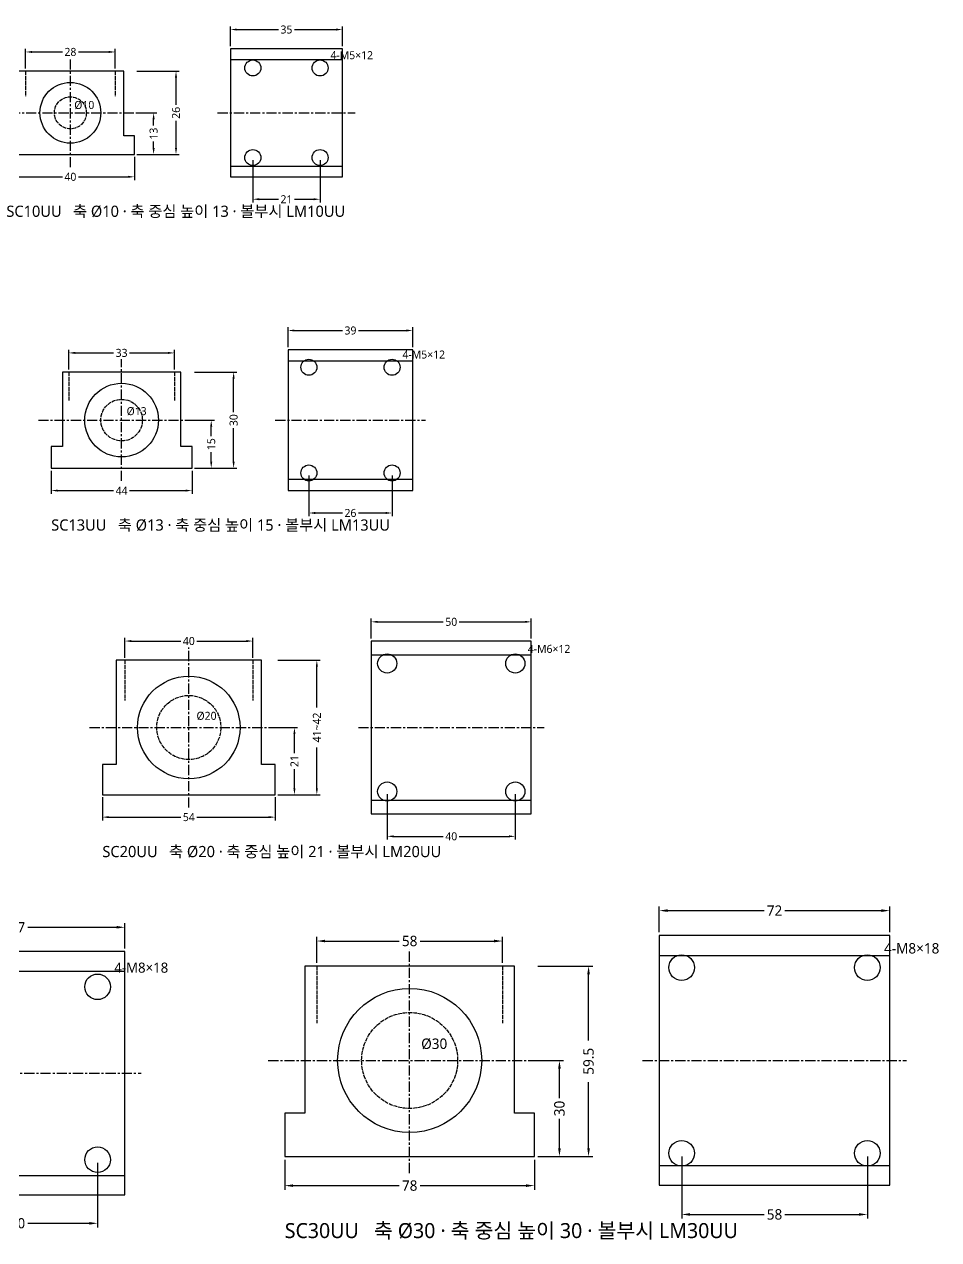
# Model space of a CAD drawing. Header units: millimetres. Extents: x -8 to 525, y -938 to 41.
# Drawn here: x 149.6 to 435.3, y -339 to 40.6 of the extents above; entities that cross this region are included whole.
import ezdxf

# ---------------------------------------------------------------- set-up
doc = ezdxf.new("R2010")
doc.units = ezdxf.units.MM
doc.linetypes.add('CENTER', pattern=[5.08, 3.175, -0.635, 0.635, -0.635])
doc.linetypes.add('DASHED', pattern=[1.524, 1.27, -0.254])
for name, color, linetype in [('문자', 7, 'CONTINUOUS'), ('숨은선', 3, 'DASHED'), ('외형선', 7, 'CONTINUOUS'), ('중심선', 1, 'CENTER'), ('치수', 4, 'CONTINUOUS')]:
    doc.layers.add(name, color=color, linetype=linetype)
doc.styles.add('CH_KOR', font='malgun.ttf')
doc.dimstyles.new('CH_DIM', dxfattribs={"dimtxt": 2.5, "dimasz": 2, "dimexe": 1, "dimexo": 0.8, "dimgap": 0.8, "dimtad": 1, "dimdec": 1, "dimdsep": 46, "dimtxsty": 'CH_KOR', "dimcen": 2.5, "dimclrd": 4, "dimclre": 4, "dimclrt": 4, "dimazin": 3, "dimtfac": 1, "dimtmove": 0, "dimatfit": 3})

# ---------------------------------------------------------------- blocks, each defined once
blk = doc.blocks.new('_CLOSEDFILLED')
at = {"color": 0, "linetype": 'BYBLOCK'}
blk.add_solid([(-1, 0.16), (0, 0), (-1, -0.16)], dxfattribs=at)
blk = doc.blocks.new('*D7')
at = {"color": 4}
for p, q in [((-20, -0.8), (-20, -8)), ((20, -0.8), (20, -8)), ((-18, -7), (-2.5, -7)), ((2.5, -7), (18, -7))]:
    blk.add_line(p, q, dxfattribs=at)
at = {"layer": 'Defpoints'}
for p in [(-20, 0), (20, 0), (-20, -7)]:
    blk.add_point(p, dxfattribs=at)
at = {"layer": '치수', "color": 4, "xscale": 2, "yscale": 2, "rotation": 180}
blk.add_blockref('_CLOSEDFILLED', (-20, -7), dxfattribs=at)
at = {"layer": '치수', "color": 4, "xscale": 2, "yscale": 2}
blk.add_blockref('_CLOSEDFILLED', (20, -7), dxfattribs=at)
at = {"layer": '치수', "color": 4, "insert": (0, -7), "char_height": 2.5, "attachment_point": 5, "style": 'CH_KOR'}
blk.add_mtext('40', dxfattribs=at)
blk = doc.blocks.new('*D8')
at = {"color": 4}
for p, q in [((-14, 26.8), (-14, 33)), ((-12, 32), (-2.5, 32)), ((2.5, 32), (12, 32)), ((14, 26.8), (14, 33))]:
    blk.add_line(p, q, dxfattribs=at)
at = {"layer": 'Defpoints'}
for p in [(-14, 32), (-14, 26), (14, 26)]:
    blk.add_point(p, dxfattribs=at)
at = {"layer": '치수', "color": 4, "xscale": 2, "yscale": 2, "rotation": 180}
blk.add_blockref('_CLOSEDFILLED', (-14, 32), dxfattribs=at)
at = {"layer": '치수', "color": 4, "xscale": 2, "yscale": 2}
blk.add_blockref('_CLOSEDFILLED', (14, 32), dxfattribs=at)
at = {"layer": '치수', "color": 4, "insert": (0, 32), "char_height": 2.5, "attachment_point": 5, "style": 'CH_KOR'}
blk.add_mtext('28', dxfattribs=at)
blk = doc.blocks.new('*D9')
at = {"color": 4}
for p, q in [((20.8, 26), (34, 26)), ((33, 15.5), (33, 24)), ((33, 2), (33, 10.5)), ((20.8, 0), (34, 0))]:
    blk.add_line(p, q, dxfattribs=at)
at = {"layer": 'Defpoints'}
for p in [(20, 26), (20, 0), (33, 0)]:
    blk.add_point(p, dxfattribs=at)
at = {"layer": '치수', "color": 4, "xscale": 2, "yscale": 2}
for p, rotation in [((33, 26), 90), ((33, 0), 270)]:
    blk.add_blockref('_CLOSEDFILLED', p, dxfattribs=dict(at, rotation=rotation))
at = {"layer": '치수', "color": 4, "insert": (33, 13), "char_height": 2.5, "attachment_point": 5, "rotation": 90, "style": 'CH_KOR'}
blk.add_mtext('26', dxfattribs=at)
blk = doc.blocks.new('*D10')
at = {"color": 4}
for p, q in [((20.8, 13), (27, 13)), ((26, 9), (26, 11)), ((26, 2), (26, 4)), ((20.8, 0), (27, 0))]:
    blk.add_line(p, q, dxfattribs=at)
at = {"layer": 'Defpoints'}
for p in [(20, 13), (20, 0), (26, 0)]:
    blk.add_point(p, dxfattribs=at)
at = {"layer": '치수', "color": 4, "xscale": 2, "yscale": 2}
for p, rotation in [((26, 13), 90), ((26, 0), 270)]:
    blk.add_blockref('_CLOSEDFILLED', p, dxfattribs=dict(at, rotation=rotation))
at = {"layer": '치수', "color": 4, "insert": (26, 6.5), "char_height": 2.5, "attachment_point": 5, "rotation": 90, "style": 'CH_KOR'}
blk.add_mtext('13', dxfattribs=at)
blk = doc.blocks.new('*D11')
at = {"color": 4}
for p, q in [((50, 33.8), (50, 40)), ((52, 39), (65, 39)), ((70, 39), (83, 39)), ((85, 33.8), (85, 40))]:
    blk.add_line(p, q, dxfattribs=at)
at = {"layer": 'Defpoints'}
for p in [(50, 39), (50, 33), (85, 33)]:
    blk.add_point(p, dxfattribs=at)
at = {"layer": '치수', "color": 4, "xscale": 2, "yscale": 2, "rotation": 180}
blk.add_blockref('_CLOSEDFILLED', (50, 39), dxfattribs=at)
at = {"layer": '치수', "color": 4, "xscale": 2, "yscale": 2}
blk.add_blockref('_CLOSEDFILLED', (85, 39), dxfattribs=at)
at = {"layer": '치수', "color": 4, "insert": (67.5, 39), "char_height": 2.5, "attachment_point": 5, "style": 'CH_KOR'}
blk.add_mtext('35', dxfattribs=at)
blk = doc.blocks.new('*D12')
at = {"color": 4}
for p, q in [((57, -1.8), (57, -15)), ((78, -1.8), (78, -15)), ((59, -14), (65, -14)), ((70, -14), (76, -14))]:
    blk.add_line(p, q, dxfattribs=at)
at = {"layer": 'Defpoints'}
for p in [(57, -1), (78, -1), (57, -14)]:
    blk.add_point(p, dxfattribs=at)
at = {"layer": '치수', "color": 4, "xscale": 2, "yscale": 2, "rotation": 180}
blk.add_blockref('_CLOSEDFILLED', (57, -14), dxfattribs=at)
at = {"layer": '치수', "color": 4, "xscale": 2, "yscale": 2}
blk.add_blockref('_CLOSEDFILLED', (78, -14), dxfattribs=at)
at = {"layer": '치수', "color": 4, "insert": (67.5, -14), "char_height": 2.5, "attachment_point": 5, "style": 'CH_KOR'}
blk.add_mtext('21', dxfattribs=at)
blk = doc.blocks.new('*D19')
at = {"color": 4}
for p, q in [((-22, -0.8), (-22, -8)), ((22, -0.8), (22, -8)), ((-20, -7), (-2.5, -7)), ((2.5, -7), (20, -7))]:
    blk.add_line(p, q, dxfattribs=at)
at = {"layer": 'Defpoints'}
for p in [(-22, 0), (22, 0), (-22, -7)]:
    blk.add_point(p, dxfattribs=at)
at = {"layer": '치수', "color": 4, "xscale": 2, "yscale": 2, "rotation": 180}
blk.add_blockref('_CLOSEDFILLED', (-22, -7), dxfattribs=at)
at = {"layer": '치수', "color": 4, "xscale": 2, "yscale": 2}
blk.add_blockref('_CLOSEDFILLED', (22, -7), dxfattribs=at)
at = {"layer": '치수', "color": 4, "insert": (0, -7), "char_height": 2.5, "attachment_point": 5, "style": 'CH_KOR'}
blk.add_mtext('44', dxfattribs=at)
blk = doc.blocks.new('*D20')
at = {"color": 4}
for p, q in [((-16.5, 30.8), (-16.5, 37)), ((-14.5, 36), (-2.5, 36)), ((2.5, 36), (14.5, 36)), ((16.5, 30.8), (16.5, 37))]:
    blk.add_line(p, q, dxfattribs=at)
at = {"layer": 'Defpoints'}
for p in [(-16.5, 36), (-16.5, 30), (16.5, 30)]:
    blk.add_point(p, dxfattribs=at)
at = {"layer": '치수', "color": 4, "xscale": 2, "yscale": 2, "rotation": 180}
blk.add_blockref('_CLOSEDFILLED', (-16.5, 36), dxfattribs=at)
at = {"layer": '치수', "color": 4, "xscale": 2, "yscale": 2}
blk.add_blockref('_CLOSEDFILLED', (16.5, 36), dxfattribs=at)
at = {"layer": '치수', "color": 4, "insert": (0, 36), "char_height": 2.5, "attachment_point": 5, "style": 'CH_KOR'}
blk.add_mtext('33', dxfattribs=at)
blk = doc.blocks.new('*D21')
at = {"color": 4}
for p, q in [((22.8, 30), (36, 30)), ((35, 17.5), (35, 28)), ((35, 2), (35, 12.5)), ((22.8, 0), (36, 0))]:
    blk.add_line(p, q, dxfattribs=at)
at = {"layer": 'Defpoints'}
for p in [(22, 30), (22, 0), (35, 0)]:
    blk.add_point(p, dxfattribs=at)
at = {"layer": '치수', "color": 4, "xscale": 2, "yscale": 2}
for p, rotation in [((35, 30), 90), ((35, 0), 270)]:
    blk.add_blockref('_CLOSEDFILLED', p, dxfattribs=dict(at, rotation=rotation))
at = {"layer": '치수', "color": 4, "insert": (35, 15), "char_height": 2.5, "attachment_point": 5, "rotation": 90, "style": 'CH_KOR'}
blk.add_mtext('30', dxfattribs=at)
blk = doc.blocks.new('*D22')
at = {"color": 4}
for p, q in [((22.8, 15), (29, 15)), ((28, 10), (28, 13)), ((28, 2), (28, 5)), ((22.8, 0), (29, 0))]:
    blk.add_line(p, q, dxfattribs=at)
at = {"layer": 'Defpoints'}
for p in [(22, 15), (22, 0), (28, 0)]:
    blk.add_point(p, dxfattribs=at)
at = {"layer": '치수', "color": 4, "xscale": 2, "yscale": 2}
for p, rotation in [((28, 15), 90), ((28, 0), 270)]:
    blk.add_blockref('_CLOSEDFILLED', p, dxfattribs=dict(at, rotation=rotation))
at = {"layer": '치수', "color": 4, "insert": (28, 7.5), "char_height": 2.5, "attachment_point": 5, "rotation": 90, "style": 'CH_KOR'}
blk.add_mtext('15', dxfattribs=at)
blk = doc.blocks.new('*D23')
at = {"color": 4}
for p, q in [((52, 37.8), (52, 44)), ((54, 43), (69, 43)), ((74, 43), (89, 43)), ((91, 37.8), (91, 44))]:
    blk.add_line(p, q, dxfattribs=at)
at = {"layer": 'Defpoints'}
for p in [(52, 43), (52, 37), (91, 37)]:
    blk.add_point(p, dxfattribs=at)
at = {"layer": '치수', "color": 4, "xscale": 2, "yscale": 2, "rotation": 180}
blk.add_blockref('_CLOSEDFILLED', (52, 43), dxfattribs=at)
at = {"layer": '치수', "color": 4, "xscale": 2, "yscale": 2}
blk.add_blockref('_CLOSEDFILLED', (91, 43), dxfattribs=at)
at = {"layer": '치수', "color": 4, "insert": (71.5, 43), "char_height": 2.5, "attachment_point": 5, "style": 'CH_KOR'}
blk.add_mtext('39', dxfattribs=at)
blk = doc.blocks.new('*D24')
at = {"color": 4}
for p, q in [((58.5, -2.3), (58.5, -15)), ((84.5, -2.3), (84.5, -15)), ((60.5, -14), (69, -14)), ((74, -14), (82.5, -14))]:
    blk.add_line(p, q, dxfattribs=at)
at = {"layer": 'Defpoints'}
for p in [(58.5, -1.5), (84.5, -1.5), (58.5, -14)]:
    blk.add_point(p, dxfattribs=at)
at = {"layer": '치수', "color": 4, "xscale": 2, "yscale": 2, "rotation": 180}
blk.add_blockref('_CLOSEDFILLED', (58.5, -14), dxfattribs=at)
at = {"layer": '치수', "color": 4, "xscale": 2, "yscale": 2}
blk.add_blockref('_CLOSEDFILLED', (84.5, -14), dxfattribs=at)
at = {"layer": '치수', "color": 4, "insert": (71.5, -14), "char_height": 2.5, "attachment_point": 5, "style": 'CH_KOR'}
blk.add_mtext('26', dxfattribs=at)
blk = doc.blocks.new('*D31')
at = {"color": 4}
for p, q in [((-27, -0.8), (-27, -8)), ((27, -0.8), (27, -8)), ((-25, -7), (-2.5, -7)), ((2.5, -7), (25, -7))]:
    blk.add_line(p, q, dxfattribs=at)
at = {"layer": 'Defpoints'}
for p in [(-27, 0), (27, 0), (-27, -7)]:
    blk.add_point(p, dxfattribs=at)
at = {"layer": '치수', "color": 4, "xscale": 2, "yscale": 2, "rotation": 180}
blk.add_blockref('_CLOSEDFILLED', (-27, -7), dxfattribs=at)
at = {"layer": '치수', "color": 4, "xscale": 2, "yscale": 2}
blk.add_blockref('_CLOSEDFILLED', (27, -7), dxfattribs=at)
at = {"layer": '치수', "color": 4, "insert": (0, -7), "char_height": 2.5, "attachment_point": 5, "style": 'CH_KOR'}
blk.add_mtext('54', dxfattribs=at)
blk = doc.blocks.new('*D32')
at = {"color": 4}
for p, q in [((-20, 42.8), (-20, 49)), ((-18, 48), (-2.5, 48)), ((2.5, 48), (18, 48)), ((20, 42.8), (20, 49))]:
    blk.add_line(p, q, dxfattribs=at)
at = {"layer": 'Defpoints'}
for p in [(-20, 48), (-20, 42), (20, 42)]:
    blk.add_point(p, dxfattribs=at)
at = {"layer": '치수', "color": 4, "xscale": 2, "yscale": 2, "rotation": 180}
blk.add_blockref('_CLOSEDFILLED', (-20, 48), dxfattribs=at)
at = {"layer": '치수', "color": 4, "xscale": 2, "yscale": 2}
blk.add_blockref('_CLOSEDFILLED', (20, 48), dxfattribs=at)
at = {"layer": '치수', "color": 4, "insert": (0, 48), "char_height": 2.5, "attachment_point": 5, "style": 'CH_KOR'}
blk.add_mtext('40', dxfattribs=at)
blk = doc.blocks.new('*D33')
at = {"color": 4}
for p, q in [((27.8, 42), (41, 42)), ((40, 27.25), (40, 40)), ((40, 2), (40, 14.75)), ((27.8, 0), (41, 0))]:
    blk.add_line(p, q, dxfattribs=at)
at = {"layer": 'Defpoints'}
for p in [(27, 42), (27, 0), (40, 0)]:
    blk.add_point(p, dxfattribs=at)
at = {"layer": '치수', "color": 4, "xscale": 2, "yscale": 2}
for p, rotation in [((40, 42), 90), ((40, 0), 270)]:
    blk.add_blockref('_CLOSEDFILLED', p, dxfattribs=dict(at, rotation=rotation))
at = {"layer": '치수', "color": 4, "insert": (40, 21), "char_height": 2.5, "attachment_point": 5, "rotation": 90, "style": 'CH_KOR'}
blk.add_mtext('41~42', dxfattribs=at)
blk = doc.blocks.new('*D34')
at = {"color": 4}
for p, q in [((27.8, 21), (34, 21)), ((33, 13), (33, 19)), ((33, 2), (33, 8)), ((27.8, 0), (34, 0))]:
    blk.add_line(p, q, dxfattribs=at)
at = {"layer": 'Defpoints'}
for p in [(27, 21), (27, 0), (33, 0)]:
    blk.add_point(p, dxfattribs=at)
at = {"layer": '치수', "color": 4, "xscale": 2, "yscale": 2}
for p, rotation in [((33, 21), 90), ((33, 0), 270)]:
    blk.add_blockref('_CLOSEDFILLED', p, dxfattribs=dict(at, rotation=rotation))
at = {"layer": '치수', "color": 4, "insert": (33, 10.5), "char_height": 2.5, "attachment_point": 5, "rotation": 90, "style": 'CH_KOR'}
blk.add_mtext('21', dxfattribs=at)
blk = doc.blocks.new('*D35')
at = {"color": 4}
for p, q in [((57, 48.8), (57, 55)), ((59, 54), (79.5, 54)), ((84.5, 54), (105, 54)), ((107, 48.8), (107, 55))]:
    blk.add_line(p, q, dxfattribs=at)
at = {"layer": 'Defpoints'}
for p in [(57, 54), (57, 48), (107, 48)]:
    blk.add_point(p, dxfattribs=at)
at = {"layer": '치수', "color": 4, "xscale": 2, "yscale": 2, "rotation": 180}
blk.add_blockref('_CLOSEDFILLED', (57, 54), dxfattribs=at)
at = {"layer": '치수', "color": 4, "xscale": 2, "yscale": 2}
blk.add_blockref('_CLOSEDFILLED', (107, 54), dxfattribs=at)
at = {"layer": '치수', "color": 4, "insert": (82, 54), "char_height": 2.5, "attachment_point": 5, "style": 'CH_KOR'}
blk.add_mtext('50', dxfattribs=at)
blk = doc.blocks.new('*D36')
at = {"color": 4}
for p, q in [((62, 0.2), (62, -14)), ((102, 0.2), (102, -14)), ((64, -13), (79.5, -13)), ((84.5, -13), (100, -13))]:
    blk.add_line(p, q, dxfattribs=at)
at = {"layer": 'Defpoints'}
for p in [(62, 1), (102, 1), (62, -13)]:
    blk.add_point(p, dxfattribs=at)
at = {"layer": '치수', "color": 4, "xscale": 2, "yscale": 2, "rotation": 180}
blk.add_blockref('_CLOSEDFILLED', (62, -13), dxfattribs=at)
at = {"layer": '치수', "color": 4, "xscale": 2, "yscale": 2}
blk.add_blockref('_CLOSEDFILLED', (102, -13), dxfattribs=at)
at = {"layer": '치수', "color": 4, "insert": (82, -13), "char_height": 2.5, "attachment_point": 5, "style": 'CH_KOR'}
blk.add_mtext('40', dxfattribs=at)
blk = doc.blocks.new('*D37')
at = {"color": 4}
for p, q in [((-38, -1.01), (-38, -10.13)), ((38, -1.01), (38, -10.13)), ((-35.47, -8.87), (-3.17, -8.87)), ((3.17, -8.87), (35.47, -8.87))]:
    blk.add_line(p, q, dxfattribs=at)
at = {"layer": 'Defpoints'}
for p in [(-38, 0), (38, 0), (-38, -8.87)]:
    blk.add_point(p, dxfattribs=at)
at = {"layer": '치수', "color": 4, "xscale": 2.533333333333333, "yscale": 2.533333333333333, "rotation": 180}
blk.add_blockref('_CLOSEDFILLED', (-38, -8.87), dxfattribs=at)
at = {"layer": '치수', "color": 4, "xscale": 2.533333333333333, "yscale": 2.533333333333333}
blk.add_blockref('_CLOSEDFILLED', (38, -8.87), dxfattribs=at)
at = {"layer": '치수', "color": 4, "insert": (0, -8.87), "char_height": 3.167, "attachment_point": 5, "style": 'CH_KOR'}
blk.add_mtext('76', dxfattribs=at)
blk = doc.blocks.new('*D38')
at = {"color": 4}
for p, q in [((-27, 52.51), (-27, 60.37)), ((-24.47, 59.1), (-3.17, 59.1)), ((3.17, 59.1), (24.47, 59.1)), ((27, 52.51), (27, 60.37))]:
    blk.add_line(p, q, dxfattribs=at)
at = {"layer": 'Defpoints'}
for p in [(-27, 59.1), (-27, 51.5), (27, 51.5)]:
    blk.add_point(p, dxfattribs=at)
at = {"layer": '치수', "color": 4, "xscale": 2.533333333333333, "yscale": 2.533333333333333, "rotation": 180}
blk.add_blockref('_CLOSEDFILLED', (-27, 59.1), dxfattribs=at)
at = {"layer": '치수', "color": 4, "xscale": 2.533333333333333, "yscale": 2.533333333333333}
blk.add_blockref('_CLOSEDFILLED', (27, 59.1), dxfattribs=at)
at = {"layer": '치수', "color": 4, "insert": (0, 59.1), "char_height": 3.167, "attachment_point": 5, "style": 'CH_KOR'}
blk.add_mtext('54', dxfattribs=at)
blk = doc.blocks.new('*D39')
at = {"color": 4}
for p, q in [((39.01, 51.5), (55.73, 51.5)), ((54.47, 32.08), (54.47, 48.97)), ((54.47, 2.53), (54.47, 19.42)), ((39.01, 0), (55.73, 0))]:
    blk.add_line(p, q, dxfattribs=at)
at = {"layer": 'Defpoints'}
for p in [(38, 51.5), (38, 0), (54.47, 0)]:
    blk.add_point(p, dxfattribs=at)
at = {"layer": '치수', "color": 4, "xscale": 2.533333333333333, "yscale": 2.533333333333333}
for p, rotation in [((54.47, 51.5), 90), ((54.47, 0), 270)]:
    blk.add_blockref('_CLOSEDFILLED', p, dxfattribs=dict(at, rotation=rotation))
at = {"layer": '치수', "color": 4, "insert": (54.47, 25.75), "char_height": 3.167, "attachment_point": 5, "rotation": 90, "style": 'CH_KOR'}
blk.add_mtext('51.5', dxfattribs=at)
blk = doc.blocks.new('*D40')
at = {"color": 4}
for p, q in [((39.01, 26), (46.87, 26)), ((45.6, 16.17), (45.6, 23.47)), ((45.6, 2.53), (45.6, 9.83)), ((39.01, 0), (46.87, 0))]:
    blk.add_line(p, q, dxfattribs=at)
at = {"layer": 'Defpoints'}
for p in [(38, 26), (38, 0), (45.6, 0)]:
    blk.add_point(p, dxfattribs=at)
at = {"layer": '치수', "color": 4, "xscale": 2.533333333333333, "yscale": 2.533333333333333}
for p, rotation in [((45.6, 26), 90), ((45.6, 0), 270)]:
    blk.add_blockref('_CLOSEDFILLED', p, dxfattribs=dict(at, rotation=rotation))
at = {"layer": '치수', "color": 4, "insert": (45.6, 13), "char_height": 3.167, "attachment_point": 5, "rotation": 90, "style": 'CH_KOR'}
blk.add_mtext('26', dxfattribs=at)
blk = doc.blocks.new('*D41')
at = {"color": 4}
for p, q in [((76, 65.01), (76, 72.87)), ((143, 65.01), (143, 72.87)), ((78.53, 71.6), (106.33, 71.6)), ((112.67, 71.6), (140.47, 71.6))]:
    blk.add_line(p, q, dxfattribs=at)
at = {"layer": 'Defpoints'}
for p in [(76, 71.6), (76, 64), (143, 64)]:
    blk.add_point(p, dxfattribs=at)
at = {"layer": '치수', "color": 4, "xscale": 2.533333333333333, "yscale": 2.533333333333333, "rotation": 180}
blk.add_blockref('_CLOSEDFILLED', (76, 71.6), dxfattribs=at)
at = {"layer": '치수', "color": 4, "xscale": 2.533333333333333, "yscale": 2.533333333333333}
blk.add_blockref('_CLOSEDFILLED', (143, 71.6), dxfattribs=at)
at = {"layer": '치수', "color": 4, "insert": (109.5, 71.6), "char_height": 3.167, "attachment_point": 5, "style": 'CH_KOR'}
blk.add_mtext('67', dxfattribs=at)
blk = doc.blocks.new('*D42')
at = {"color": 4}
for p, q in [((84.5, -2.01), (84.5, -22.13)), ((134.5, -2.01), (134.5, -22.13)), ((87.03, -20.87), (106.33, -20.87)), ((112.67, -20.87), (131.97, -20.87))]:
    blk.add_line(p, q, dxfattribs=at)
at = {"layer": 'Defpoints'}
for p in [(84.5, -1), (134.5, -1), (84.5, -20.87)]:
    blk.add_point(p, dxfattribs=at)
at = {"layer": '치수', "color": 4, "xscale": 2.533333333333333, "yscale": 2.533333333333333, "rotation": 180}
blk.add_blockref('_CLOSEDFILLED', (84.5, -20.87), dxfattribs=at)
at = {"layer": '치수', "color": 4, "xscale": 2.533333333333333, "yscale": 2.533333333333333}
blk.add_blockref('_CLOSEDFILLED', (134.5, -20.87), dxfattribs=at)
at = {"layer": '치수', "color": 4, "insert": (109.5, -20.87), "char_height": 3.167, "attachment_point": 5, "style": 'CH_KOR'}
blk.add_mtext('50', dxfattribs=at)
blk = doc.blocks.new('*D43')
at = {"color": 4}
for p, q in [((-39, -1.04), (-39, -10.4)), ((39, -1.04), (39, -10.4)), ((-36.4, -9.1), (-3.25, -9.1)), ((3.25, -9.1), (36.4, -9.1))]:
    blk.add_line(p, q, dxfattribs=at)
at = {"layer": 'Defpoints'}
for p in [(-39, 0), (39, 0), (-39, -9.1)]:
    blk.add_point(p, dxfattribs=at)
at = {"layer": '치수', "color": 4, "xscale": 2.6, "yscale": 2.6, "rotation": 180}
blk.add_blockref('_CLOSEDFILLED', (-39, -9.1), dxfattribs=at)
at = {"layer": '치수', "color": 4, "xscale": 2.6, "yscale": 2.6}
blk.add_blockref('_CLOSEDFILLED', (39, -9.1), dxfattribs=at)
at = {"layer": '치수', "color": 4, "insert": (0, -9.1), "char_height": 3.25, "attachment_point": 5, "style": 'CH_KOR'}
blk.add_mtext('78', dxfattribs=at)
blk = doc.blocks.new('*D44')
at = {"color": 4}
for p, q in [((-29, 60.54), (-29, 68.6)), ((29, 60.54), (29, 68.6)), ((-26.4, 67.3), (-3.25, 67.3)), ((3.25, 67.3), (26.4, 67.3))]:
    blk.add_line(p, q, dxfattribs=at)
at = {"layer": 'Defpoints'}
for p in [(-29, 67.3), (-29, 59.5), (29, 59.5)]:
    blk.add_point(p, dxfattribs=at)
at = {"layer": '치수', "color": 4, "xscale": 2.6, "yscale": 2.6, "rotation": 180}
blk.add_blockref('_CLOSEDFILLED', (-29, 67.3), dxfattribs=at)
at = {"layer": '치수', "color": 4, "xscale": 2.6, "yscale": 2.6}
blk.add_blockref('_CLOSEDFILLED', (29, 67.3), dxfattribs=at)
at = {"layer": '치수', "color": 4, "insert": (0, 67.3), "char_height": 3.25, "attachment_point": 5, "style": 'CH_KOR'}
blk.add_mtext('58', dxfattribs=at)
blk = doc.blocks.new('*D45')
at = {"color": 4}
for p, q in [((40.04, 59.5), (57.2, 59.5)), ((55.9, 36.25), (55.9, 56.9)), ((55.9, 2.6), (55.9, 23.25)), ((40.04, 0), (57.2, 0))]:
    blk.add_line(p, q, dxfattribs=at)
at = {"layer": 'Defpoints'}
for p in [(39, 59.5), (39, 0), (55.9, 0)]:
    blk.add_point(p, dxfattribs=at)
at = {"layer": '치수', "color": 4, "xscale": 2.6, "yscale": 2.6}
for p, rotation in [((55.9, 59.5), 90), ((55.9, 0), 270)]:
    blk.add_blockref('_CLOSEDFILLED', p, dxfattribs=dict(at, rotation=rotation))
at = {"layer": '치수', "color": 4, "insert": (55.9, 29.75), "char_height": 3.25, "attachment_point": 5, "rotation": 90, "style": 'CH_KOR'}
blk.add_mtext('59.5', dxfattribs=at)
blk = doc.blocks.new('*D46')
at = {"color": 4}
for p, q in [((40.04, 30), (48.1, 30)), ((46.8, 18.25), (46.8, 27.4)), ((46.8, 2.6), (46.8, 11.75)), ((40.04, 0), (48.1, 0))]:
    blk.add_line(p, q, dxfattribs=at)
at = {"layer": 'Defpoints'}
for p in [(39, 30), (39, 0), (46.8, 0)]:
    blk.add_point(p, dxfattribs=at)
at = {"layer": '치수', "color": 4, "xscale": 2.6, "yscale": 2.6}
for p, rotation in [((46.8, 30), 90), ((46.8, 0), 270)]:
    blk.add_blockref('_CLOSEDFILLED', p, dxfattribs=dict(at, rotation=rotation))
at = {"layer": '치수', "color": 4, "insert": (46.8, 15), "char_height": 3.25, "attachment_point": 5, "rotation": 90, "style": 'CH_KOR'}
blk.add_mtext('30', dxfattribs=at)
blk = doc.blocks.new('*D47')
at = {"color": 4}
for p, q in [((78, 70.04), (78, 78.1)), ((80.6, 76.8), (110.75, 76.8)), ((117.25, 76.8), (147.4, 76.8)), ((150, 70.04), (150, 78.1))]:
    blk.add_line(p, q, dxfattribs=at)
at = {"layer": 'Defpoints'}
for p in [(78, 76.8), (78, 69), (150, 69)]:
    blk.add_point(p, dxfattribs=at)
at = {"layer": '치수', "color": 4, "xscale": 2.6, "yscale": 2.6, "rotation": 180}
blk.add_blockref('_CLOSEDFILLED', (78, 76.8), dxfattribs=at)
at = {"layer": '치수', "color": 4, "xscale": 2.6, "yscale": 2.6}
blk.add_blockref('_CLOSEDFILLED', (150, 76.8), dxfattribs=at)
at = {"layer": '치수', "color": 4, "insert": (114, 76.8), "char_height": 3.25, "attachment_point": 5, "style": 'CH_KOR'}
blk.add_mtext('72', dxfattribs=at)
blk = doc.blocks.new('*D48')
at = {"color": 4}
for p, q in [((85, -0.04), (85, -19.4)), ((143, -0.04), (143, -19.4)), ((87.6, -18.1), (110.75, -18.1)), ((117.25, -18.1), (140.4, -18.1))]:
    blk.add_line(p, q, dxfattribs=at)
at = {"layer": 'Defpoints'}
for p in [(85, 1), (143, 1), (85, -18.1)]:
    blk.add_point(p, dxfattribs=at)
at = {"layer": '치수', "color": 4, "xscale": 2.6, "yscale": 2.6, "rotation": 180}
blk.add_blockref('_CLOSEDFILLED', (85, -18.1), dxfattribs=at)
at = {"layer": '치수', "color": 4, "xscale": 2.6, "yscale": 2.6}
blk.add_blockref('_CLOSEDFILLED', (143, -18.1), dxfattribs=at)
at = {"layer": '치수', "color": 4, "insert": (114, -18.1), "char_height": 3.25, "attachment_point": 5, "style": 'CH_KOR'}
blk.add_mtext('58', dxfattribs=at)
blk = doc.blocks.new('LIN_SC10')
at = {"layer": '숨은선'}
for p, q in [((-14, 26), (-14, 18.2)), ((14, 26), (14, 18.2))]:
    blk.add_line(p, q, dxfattribs=at)
blk.add_circle((0, 13), 5, dxfattribs=at)
at = {"layer": '외형선'}
for p, q in [((50, 29.7), (85, 29.7)), ((50, -3.7), (85, -3.7))]:
    blk.add_line(p, q, dxfattribs=at)
for points in [[(50, -7), (85, -7), (85, 33), (50, 33)], [(-20, 0), (20, 0), (20, 5.85), (16.7, 5.85), (16.7, 26), (-16.7, 26), (-16.7, 5.85), (-20, 5.85)]]:
    blk.add_lwpolyline(points, close=True, dxfattribs=at)
for centre, radius in [((57, 27), 2.5), ((78, 27), 2.5), ((0, 13), 9.5), ((57, -1), 2.5), ((78, -1), 2.5)]:
    blk.add_circle(centre, radius, dxfattribs=at)
at = {"layer": '중심선'}
for p, q in [((0, -4), (0, 30)), ((-24, 13), (24, 13)), ((46, 13), (89, 13))]:
    blk.add_line(p, q, dxfattribs=at)
at = {"layer": '문자', "style": 'CH_KOR'}
for s, height, p in [('4-M5×12', 2.5, (81.25, 29.75)), ('Ø10', 2.5, (1.2, 14.2)), ('SC10UU   축 Ø10 · 축 중심 높이 13 · 볼부시 LM10UU', 3.5, (-20, -19.5))]:
    blk.add_text(s, height=height, dxfattribs=at).set_placement(p)
at = {"layer": '치수'}
for base, p1, p2, picture, middle in [((50, 39), (50, 33), (85, 33), '*D11', (67.5, 39)), ((-14, 32), (-14, 26), (14, 26), '*D8', (0, 32)), ((-20, -7), (-20, 0), (20, 0), '*D7', (0, -7)), ((57, -14), (57, -1), (78, -1), '*D12', (67.5, -14))]:
    dim = blk.add_linear_dim(base=base, p1=p1, p2=p2, dimstyle='CH_DIM', override={"dimscale": 1}, dxfattribs=at)
    dim.commit()
    dim.dimension.update_dxf_attribs({"geometry": picture, "text_midpoint": middle})
dim = blk.add_linear_dim(base=(33, 0), p1=(20, 0), p2=(20, 26), angle=90, text='26', dimstyle='CH_DIM', override={"dimscale": 1}, dxfattribs=at)
dim.commit()
dim.dimension.update_dxf_attribs({"geometry": '*D9', "text_midpoint": (33, 13)})
dim = blk.add_linear_dim(base=(26, 0), p1=(20, 0), p2=(20, 13), angle=90, dimstyle='CH_DIM', override={"dimscale": 1}, dxfattribs=at)
dim.commit()
dim.dimension.update_dxf_attribs({"geometry": '*D10', "text_midpoint": (26, 6.5)})
blk = doc.blocks.new('LIN_SC13')
at = {"layer": '숨은선'}
for p, q in [((-16.5, 30), (-16.5, 21)), ((16.5, 30), (16.5, 21))]:
    blk.add_line(p, q, dxfattribs=at)
blk.add_circle((0, 15), 6.5, dxfattribs=at)
at = {"layer": '외형선'}
for p, q in [((52, 33.48), (91, 33.48)), ((52, -3.48), (91, -3.48))]:
    blk.add_line(p, q, dxfattribs=at)
for points in [[(52, -7), (91, -7), (91, 37), (52, 37)], [(-22, 0), (22, 0), (22, 6.75), (18.48, 6.75), (18.48, 30), (-18.48, 30), (-18.48, 6.75), (-22, 6.75)]]:
    blk.add_lwpolyline(points, close=True, dxfattribs=at)
for centre, radius in [((58.5, 31.5), 2.5), ((84.5, 31.5), 2.5), ((0, 15), 11.5), ((58.5, -1.5), 2.5), ((84.5, -1.5), 2.5)]:
    blk.add_circle(centre, radius, dxfattribs=at)
at = {"layer": '중심선'}
for p, q in [((0, -4), (0, 34)), ((-26, 15), (26, 15)), ((48, 15), (95, 15))]:
    blk.add_line(p, q, dxfattribs=at)
at = {"layer": '문자', "style": 'CH_KOR'}
for s, height, p in [('4-M5×12', 2.5, (87.75, 34.25)), ('Ø13', 2.5, (1.56, 16.56)), ('SC13UU   축 Ø13 · 축 중심 높이 15 · 볼부시 LM13UU', 3.5, (-22, -19.5))]:
    blk.add_text(s, height=height, dxfattribs=at).set_placement(p)
at = {"layer": '치수'}
for base, p1, p2, picture, middle in [((52, 43), (52, 37), (91, 37), '*D23', (71.5, 43)), ((-16.5, 36), (-16.5, 30), (16.5, 30), '*D20', (0, 36)), ((-22, -7), (-22, 0), (22, 0), '*D19', (0, -7)), ((58.5, -14), (58.5, -1.5), (84.5, -1.5), '*D24', (71.5, -14))]:
    dim = blk.add_linear_dim(base=base, p1=p1, p2=p2, dimstyle='CH_DIM', override={"dimscale": 1}, dxfattribs=at)
    dim.commit()
    dim.dimension.update_dxf_attribs({"geometry": picture, "text_midpoint": middle})
dim = blk.add_linear_dim(base=(35, 0), p1=(22, 0), p2=(22, 30), angle=90, text='30', dimstyle='CH_DIM', override={"dimscale": 1}, dxfattribs=at)
dim.commit()
dim.dimension.update_dxf_attribs({"geometry": '*D21', "text_midpoint": (35, 15)})
dim = blk.add_linear_dim(base=(28, 0), p1=(22, 0), p2=(22, 15), angle=90, dimstyle='CH_DIM', override={"dimscale": 1}, dxfattribs=at)
dim.commit()
dim.dimension.update_dxf_attribs({"geometry": '*D22', "text_midpoint": (28, 7.5)})
blk = doc.blocks.new('LIN_SC20')
at = {"layer": '숨은선'}
for p, q in [((-20, 42), (-20, 29.4)), ((20, 42), (20, 29.4))]:
    blk.add_line(p, q, dxfattribs=at)
blk.add_circle((0, 21), 10, dxfattribs=at)
at = {"layer": '외형선'}
for p, q in [((57, 43.68), (107, 43.68)), ((57, -1.68), (107, -1.68))]:
    blk.add_line(p, q, dxfattribs=at)
for points in [[(57, -6), (107, -6), (107, 48), (57, 48)], [(-27, 0), (27, 0), (27, 9.45), (22.68, 9.45), (22.68, 42), (-22.68, 42), (-22.68, 9.45), (-27, 9.45)]]:
    blk.add_lwpolyline(points, close=True, dxfattribs=at)
for centre, radius in [((62, 41), 3), ((102, 41), 3), ((0, 21), 16), ((62, 1), 3), ((102, 1), 3)]:
    blk.add_circle(centre, radius, dxfattribs=at)
at = {"layer": '중심선'}
for p, q in [((0, -4), (0, 46)), ((-31, 21), (31, 21)), ((53, 21), (111, 21))]:
    blk.add_line(p, q, dxfattribs=at)
at = {"layer": '문자', "style": 'CH_KOR'}
for s, height, p in [('4-M6×12', 2.5, (105.9, 44.3)), ('Ø20', 2.5, (2.4, 23.4)), ('SC20UU   축 Ø20 · 축 중심 높이 21 · 볼부시 LM20UU', 3.5, (-27, -19.5))]:
    blk.add_text(s, height=height, dxfattribs=at).set_placement(p)
at = {"layer": '치수'}
for base, p1, p2, picture, middle in [((57, 54), (57, 48), (107, 48), '*D35', (82, 54)), ((-20, 48), (-20, 42), (20, 42), '*D32', (0, 48)), ((-27, -7), (-27, 0), (27, 0), '*D31', (0, -7)), ((62, -13), (62, 1), (102, 1), '*D36', (82, -13))]:
    dim = blk.add_linear_dim(base=base, p1=p1, p2=p2, dimstyle='CH_DIM', override={"dimscale": 1}, dxfattribs=at)
    dim.commit()
    dim.dimension.update_dxf_attribs({"geometry": picture, "text_midpoint": middle})
dim = blk.add_linear_dim(base=(40, 0), p1=(27, 0), p2=(27, 42), angle=90, text='41~42', dimstyle='CH_DIM', override={"dimscale": 1}, dxfattribs=at)
dim.commit()
dim.dimension.update_dxf_attribs({"geometry": '*D33', "text_midpoint": (40, 21)})
dim = blk.add_linear_dim(base=(33, 0), p1=(27, 0), p2=(27, 21), angle=90, dimstyle='CH_DIM', override={"dimscale": 1}, dxfattribs=at)
dim.commit()
dim.dimension.update_dxf_attribs({"geometry": '*D34', "text_midpoint": (33, 10.5)})
blk = doc.blocks.new('LIN_SC25')
at = {"layer": '숨은선'}
for p, q in [((-27, 51.5), (-27, 36.05)), ((27, 51.5), (27, 36.05))]:
    blk.add_line(p, q, dxfattribs=at)
blk.add_circle((0, 26), 12.5, dxfattribs=at)
at = {"layer": '외형선'}
for p, q in [((76, 57.92), (143, 57.92)), ((76, -5.92), (143, -5.92))]:
    blk.add_line(p, q, dxfattribs=at)
for points in [[(76, -12), (143, -12), (143, 64), (76, 64)], [(-38, 0), (38, 0), (38, 11.7), (31.92, 11.7), (31.92, 51.5), (-31.92, 51.5), (-31.92, 11.7), (-38, 11.7)]]:
    blk.add_lwpolyline(points, close=True, dxfattribs=at)
for centre, radius in [((84.5, 53), 4), ((134.5, 53), 4), ((0, 26), 20), ((84.5, -1), 4), ((134.5, -1), 4)]:
    blk.add_circle(centre, radius, dxfattribs=at)
at = {"layer": '중심선'}
for p, q in [((0, -5.07), (0, 56.57)), ((-43.07, 26), (43.07, 26)), ((70.93, 26), (148.07, 26))]:
    blk.add_line(p, q, dxfattribs=at)
at = {"layer": '문자', "style": 'CH_KOR'}
for s, height, p in [('4-M8×18', 3.167, (139.7, 57.4)), ('Ø25', 3.167, (3, 29)), ('SC25UU   축 Ø25 · 축 중심 높이 26 · 볼부시 LM25UU', 4.56, (-38, -24.83))]:
    blk.add_text(s, height=height, dxfattribs=at).set_placement(p)
at = {"layer": '치수'}
for base, p1, p2, picture, middle in [((76, 71.6), (76, 64), (143, 64), '*D41', (109.5, 71.6)), ((-27, 59.1), (-27, 51.5), (27, 51.5), '*D38', (0, 59.1)), ((-38, -8.87), (-38, 0), (38, 0), '*D37', (0, -8.87)), ((84.5, -20.87), (84.5, -1), (134.5, -1), '*D42', (109.5, -20.87))]:
    dim = blk.add_linear_dim(base=base, p1=p1, p2=p2, dimstyle='CH_DIM', override={"dimscale": 1.266667}, dxfattribs=at)
    dim.commit()
    dim.dimension.update_dxf_attribs({"geometry": picture, "text_midpoint": middle})
dim = blk.add_linear_dim(base=(54.47, 0), p1=(38, 0), p2=(38, 51.5), angle=90, text='51.5', dimstyle='CH_DIM', override={"dimscale": 1.266667}, dxfattribs=at)
dim.commit()
dim.dimension.update_dxf_attribs({"geometry": '*D39', "text_midpoint": (54.47, 25.75)})
dim = blk.add_linear_dim(base=(45.6, 0), p1=(38, 0), p2=(38, 26), angle=90, dimstyle='CH_DIM', override={"dimscale": 1.266667}, dxfattribs=at)
dim.commit()
dim.dimension.update_dxf_attribs({"geometry": '*D40', "text_midpoint": (45.6, 13)})
blk = doc.blocks.new('LIN_SC30')
at = {"layer": '숨은선'}
for p, q in [((-29, 59.5), (-29, 41.65)), ((29, 59.5), (29, 41.65))]:
    blk.add_line(p, q, dxfattribs=at)
blk.add_circle((0, 30), 15, dxfattribs=at)
at = {"layer": '외형선'}
for p, q in [((78, 62.76), (150, 62.76)), ((78, -2.76), (150, -2.76))]:
    blk.add_line(p, q, dxfattribs=at)
for points in [[(78, -9), (150, -9), (150, 69), (78, 69)], [(-39, 0), (39, 0), (39, 13.5), (32.76, 13.5), (32.76, 59.5), (-32.76, 59.5), (-32.76, 13.5), (-39, 13.5)]]:
    blk.add_lwpolyline(points, close=True, dxfattribs=at)
for centre, radius in [((85, 59), 4), ((143, 59), 4), ((0, 30), 22.5), ((85, 1), 4), ((143, 1), 4)]:
    blk.add_circle(centre, radius, dxfattribs=at)
at = {"layer": '중심선'}
for p, q in [((0, -5.2), (0, 64.7)), ((-44.2, 30), (44.2, 30)), ((72.8, 30), (155.2, 30))]:
    blk.add_line(p, q, dxfattribs=at)
at = {"layer": '문자', "style": 'CH_KOR'}
for s, height, p in [('4-M8×18', 3.25, (148.2, 63.4)), ('Ø30', 3.25, (3.6, 33.6)), ('SC30UU   축 Ø30 · 축 중심 높이 30 · 볼부시 LM30UU', 4.68, (-39, -25.48))]:
    blk.add_text(s, height=height, dxfattribs=at).set_placement(p)
at = {"layer": '치수'}
for base, p1, p2, picture, middle in [((78, 76.8), (78, 69), (150, 69), '*D47', (114, 76.8)), ((-29, 67.3), (-29, 59.5), (29, 59.5), '*D44', (0, 67.3)), ((-39, -9.1), (-39, 0), (39, 0), '*D43', (0, -9.1)), ((85, -18.1), (85, 1), (143, 1), '*D48', (114, -18.1))]:
    dim = blk.add_linear_dim(base=base, p1=p1, p2=p2, dimstyle='CH_DIM', override={"dimscale": 1.3}, dxfattribs=at)
    dim.commit()
    dim.dimension.update_dxf_attribs({"geometry": picture, "text_midpoint": middle})
dim = blk.add_linear_dim(base=(55.9, 0), p1=(39, 0), p2=(39, 59.5), angle=90, text='59.5', dimstyle='CH_DIM', override={"dimscale": 1.3}, dxfattribs=at)
dim.commit()
dim.dimension.update_dxf_attribs({"geometry": '*D45', "text_midpoint": (55.9, 29.75)})
dim = blk.add_linear_dim(base=(46.8, 0), p1=(39, 0), p2=(39, 30), angle=90, dimstyle='CH_DIM', override={"dimscale": 1.3}, dxfattribs=at)
dim.commit()
dim.dimension.update_dxf_attribs({"geometry": '*D46', "text_midpoint": (46.8, 15)})

msp = doc.modelspace()

# ---------------------------------------------------------------- block references
for name, p in [('LIN_SC10', (164, 0)), ('LIN_SC13', (180, -98)), ('LIN_SC20', (201, -200)), ('LIN_SC30', (270, -313)), ('LIN_SC25', (38, -313))]:
    msp.add_blockref(name, p)

doc.saveas('drawing.dxf')
